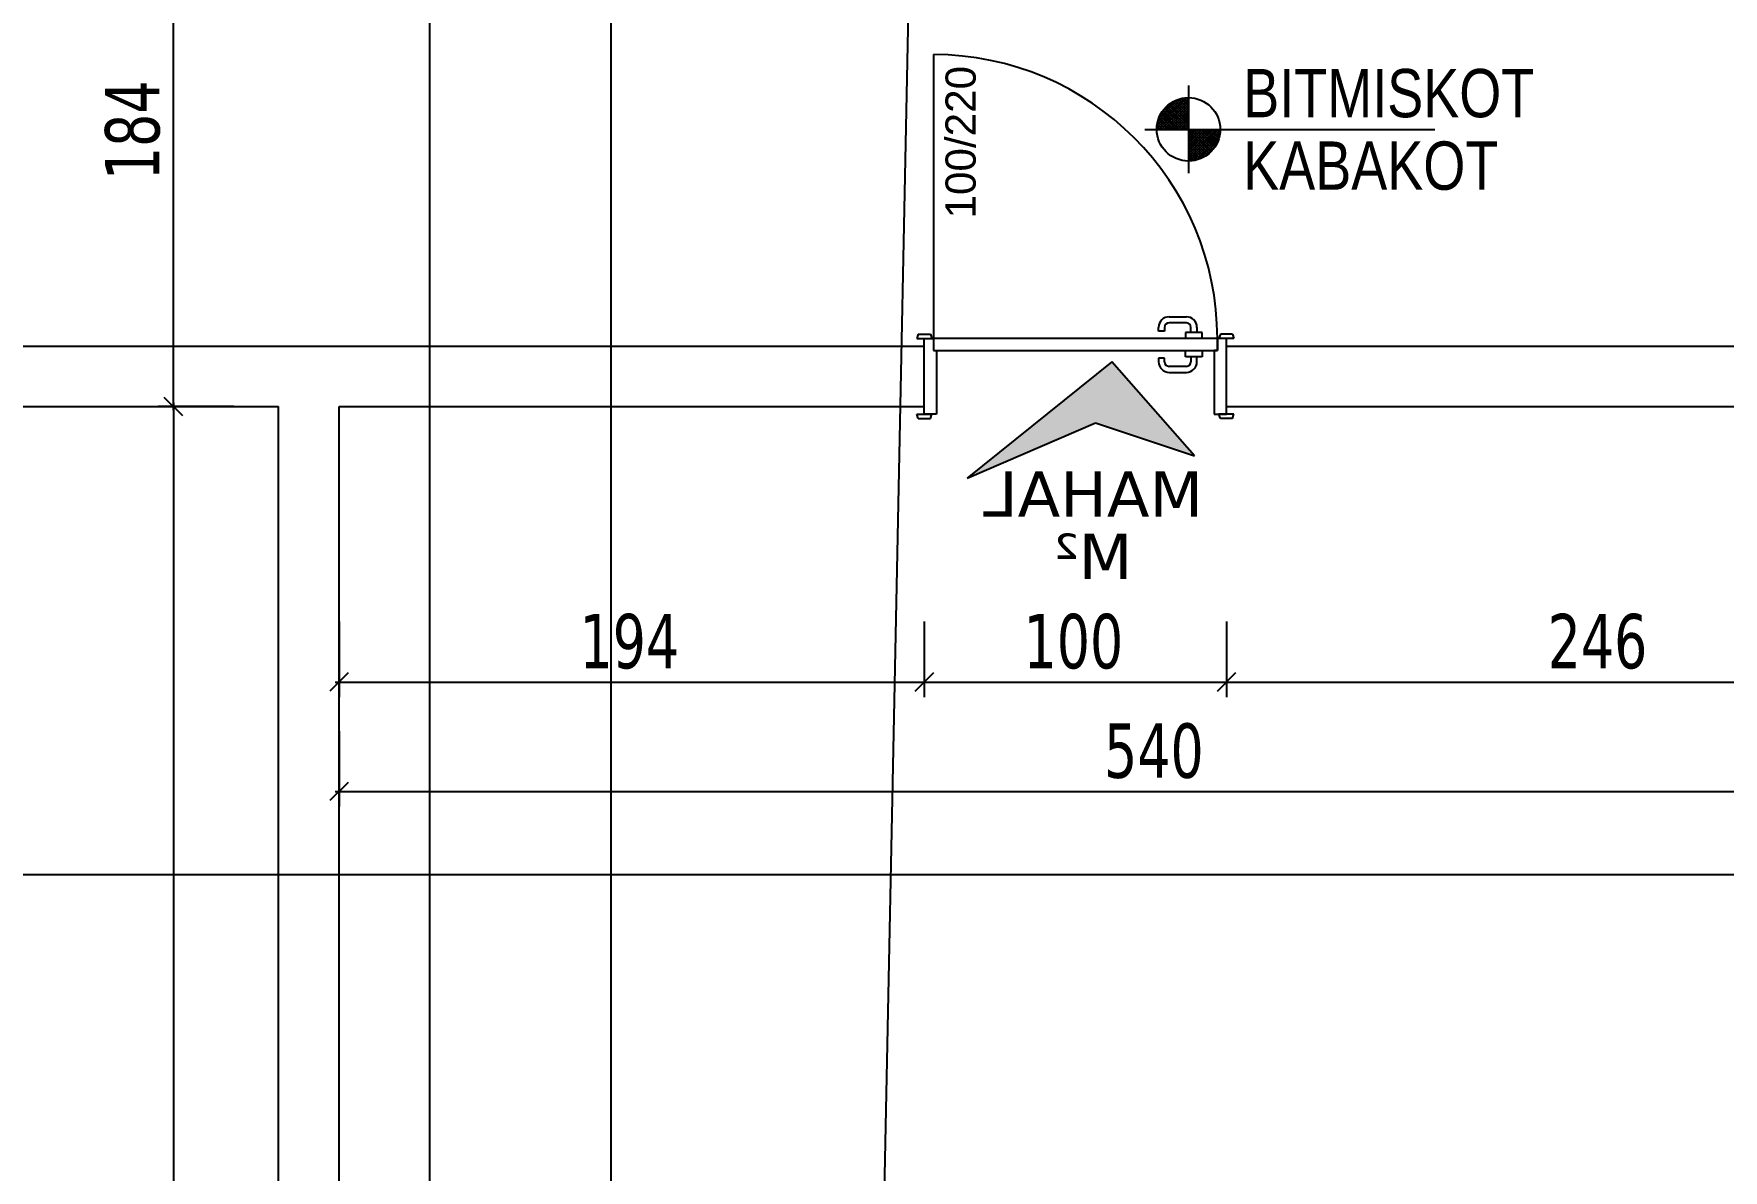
# Model space of a CAD drawing. Header units: millimetres. Extents: x 43168.9 to 43194.6, y -25545.1 to -25543.4.
# Drawn here: x 43170.9797 to 43171.0915, y -25543.9295 to -25543.8542 of the extents above; entities that cross this region are included whole.
import ezdxf
from ezdxf.enums import TextEntityAlignment as Align

# ---------------------------------------------------------------- set-up
doc = ezdxf.new("R2010")
doc.units = ezdxf.units.MM
doc.header["$LTSCALE"] = 200
doc.linetypes.add('DASHDOT', pattern=[1, 0.5, -0.25, 0, -0.25])
doc.linetypes.add('DASHDOT2', pattern=[0.5, 0.25, -0.125, 0, -0.125])
for name, color, linetype in [('aks_sgh', 5, 'DASHDOT2'), ('dograma_sgh', 43, 'Continuous'), ('duv_sgh', 4, 'Continuous'), ('olcuic_sgh', 183, 'Continuous'), ('poz_sgh', 12, 'Continuous'), ('yapi-yaklasma_sgh', 41, 'DASHDOT')]:
    doc.layers.add(name, color=color, linetype=linetype)
doc.styles.add('dim', font='VERDANA.TTF', dxfattribs={"width": 0.7})
doc.styles.add('text1', font='VERDANA.TTF')
doc.styles.add('text2', font='arial.ttf')

msp = doc.modelspace()

# ---------------------------------------------------------------- hatches: boundary and pattern name
msp.add_hatch(color=251).paths.add_polyline_path([(43171.05652, -25543.88218), (43171.05104, -25543.87597), (43171.04147, -25543.88367), (43171.04996, -25543.88)])

# ---------------------------------------------------------------- linework, layer by layer
for p, q in [((43171.05402, -25543.86051), (43171.05606, -25543.85847)), ((43171.05404, -25543.86031), (43171.05587, -25543.85849)), ((43171.05408, -25543.86009), (43171.05565, -25543.85852)), ((43171.05612, -25543.8592), (43171.05549, -25543.85857)), ((43171.05612, -25543.85902), (43171.05563, -25543.85853)), ((43171.05612, -25543.85884), (43171.05578, -25543.8585)), ((43171.05612, -25543.85866), (43171.05593, -25543.85848)), ((43171.05612, -25543.85848), (43171.05611, -25543.85847)), ((43171.05414, -25543.86057), (43171.05612, -25543.85859)), ((43171.05416, -25543.85984), (43171.0554, -25543.8586)), ((43171.05515, -25543.86057), (43171.05424, -25543.85965)), ((43171.05533, -25543.86057), (43171.0543, -25543.85953)), ((43171.05432, -25543.85949), (43171.05505, -25543.85877)), ((43171.05432, -25543.86057), (43171.05612, -25543.85877)), ((43171.05551, -25543.86057), (43171.05436, -25543.85942)), ((43171.05569, -25543.86057), (43171.05444, -25543.85931)), ((43171.0545, -25543.86057), (43171.05612, -25543.85895)), ((43171.05587, -25543.86057), (43171.05452, -25543.85922)), ((43171.05605, -25543.86057), (43171.0546, -25543.85912)), ((43171.05468, -25543.86057), (43171.05612, -25543.85913)), ((43171.05612, -25543.86046), (43171.05469, -25543.85903)), ((43171.05612, -25543.86028), (43171.05479, -25543.85895)), ((43171.05486, -25543.86057), (43171.05612, -25543.85931)), ((43171.05612, -25543.8601), (43171.05489, -25543.85887)), ((43171.05612, -25543.85992), (43171.055, -25543.8588)), ((43171.05504, -25543.86057), (43171.05612, -25543.85949)), ((43171.05612, -25543.85974), (43171.05511, -25543.85873)), ((43171.05522, -25543.86057), (43171.05612, -25543.85967)), ((43171.05612, -25543.85956), (43171.05523, -25543.85867)), ((43171.05612, -25543.85938), (43171.05535, -25543.85862)), ((43171.05407, -25543.86057), (43171.05402, -25543.86052)), ((43171.05425, -25543.86057), (43171.05404, -25543.86035)), ((43171.05443, -25543.86057), (43171.05406, -25543.86019)), ((43171.05461, -25543.86057), (43171.05409, -25543.86005)), ((43171.05479, -25543.86057), (43171.05413, -25543.8599)), ((43171.05497, -25543.86057), (43171.05418, -25543.85978)), ((43171.0554, -25543.86057), (43171.05612, -25543.85985)), ((43171.05558, -25543.86057), (43171.05612, -25543.86003)), ((43171.05576, -25543.86057), (43171.05612, -25543.86021)), ((43171.05594, -25543.86057), (43171.05612, -25543.86039)), ((43171.05612, -25543.86075), (43171.0563, -25543.86057)), ((43171.05612, -25543.86093), (43171.05648, -25543.86057)), ((43171.05612, -25543.86111), (43171.05666, -25543.86057)), ((43171.05612, -25543.86129), (43171.05684, -25543.86057)), ((43171.05612, -25543.86147), (43171.05702, -25543.86057)), ((43171.05612, -25543.86165), (43171.0572, -25543.86057)), ((43171.05612, -25543.86182), (43171.05738, -25543.86057)), ((43171.05612, -25543.862), (43171.05756, -25543.86057)), ((43171.05612, -25543.86218), (43171.05774, -25543.86057)), ((43171.05612, -25543.86236), (43171.05792, -25543.86057)), ((43171.05612, -25543.86254), (43171.05809, -25543.86057)), ((43171.05757, -25543.86209), (43171.05612, -25543.86064)), ((43171.05747, -25543.86217), (43171.05612, -25543.86082)), ((43171.05618, -25543.86266), (43171.05822, -25543.86063)), ((43171.05765, -25543.86199), (43171.05623, -25543.86057)), ((43171.05637, -25543.86265), (43171.0582, -25543.86082)), ((43171.05774, -25543.8619), (43171.05641, -25543.86057)), ((43171.05782, -25543.8618), (43171.05659, -25543.86057)), ((43171.05789, -25543.86169), (43171.05677, -25543.86057)), ((43171.05796, -25543.86158), (43171.05695, -25543.86057)), ((43171.05802, -25543.86146), (43171.05713, -25543.86057)), ((43171.05807, -25543.86133), (43171.05731, -25543.86057)), ((43171.05812, -25543.8612), (43171.05749, -25543.86057)), ((43171.05816, -25543.86106), (43171.05767, -25543.86057)), ((43171.05819, -25543.86091), (43171.05785, -25543.86057)), ((43171.05821, -25543.86075), (43171.05803, -25543.86057)), ((43171.05822, -25543.86058), (43171.05821, -25543.86057)), ((43171.05737, -25543.86225), (43171.05612, -25543.861)), ((43171.05727, -25543.86232), (43171.05612, -25543.86118)), ((43171.05716, -25543.86239), (43171.05612, -25543.86136)), ((43171.05704, -25543.86245), (43171.05612, -25543.86153)), ((43171.05691, -25543.86251), (43171.05612, -25543.86171)), ((43171.05678, -25543.86256), (43171.05612, -25543.86189)), ((43171.0566, -25543.8626), (43171.05817, -25543.86103)), ((43171.05685, -25543.86253), (43171.05809, -25543.86129)), ((43171.05719, -25543.86237), (43171.05792, -25543.86164)), ((43171.05664, -25543.86259), (43171.05612, -25543.86207)), ((43171.0565, -25543.86263), (43171.05612, -25543.86225)), ((43171.05634, -25543.86265), (43171.05612, -25543.86243)), ((43171.05617, -25543.86266), (43171.05612, -25543.86261))]:
    msp.add_line(p, q)
at = {"color": 0}
for p, q in [((43171.05612, -25543.85767), (43171.05612, -25543.86347)), ((43171.05322, -25543.86057), (43171.07242, -25543.86057)), ((43171.05104, -25543.87597), (43171.04147, -25543.88367)), ((43171.05652, -25543.88218), (43171.05104, -25543.87597)), ((43171.04147, -25543.88367), (43171.04996, -25543.88)), ((43171.04996, -25543.88), (43171.05652, -25543.88218))]:
    msp.add_line(p, q, dxfattribs=at)
at = {"color": 0, "linetype": 'ByBlock', "lineweight": -2}
for p, q in [((43170.98951, -25543.87952), (43170.98831, -25543.87832)), ((43170.98831, -25543.87832), (43170.98951, -25543.87952)), ((43171.00048, -25543.89656), (43170.99928, -25543.89776)), ((43171.03803, -25543.89776), (43171.03923, -25543.89656)), ((43171.03923, -25543.89656), (43171.03803, -25543.89776)), ((43171.05803, -25543.89776), (43171.05923, -25543.89656)), ((43171.05923, -25543.89656), (43171.05803, -25543.89776)), ((43171.00048, -25543.90381), (43170.99928, -25543.90501))]:
    msp.add_line(p, q, dxfattribs=at)
at = {"color": 0}
msp.add_circle((43171.05612, -25543.86057), 0.0021, dxfattribs=at)
at = {"layer": 'aks_sgh'}
for p, q in [((43171.00588, -25543.74092), (43171.00588, -25544.78992)), ((43171.01788, -25543.74092), (43171.01788, -25544.78992)), ((43171.17088, -25543.90992), (43170.19488, -25543.90992))]:
    msp.add_line(p, q, dxfattribs=at)
at = {"layer": 'dograma_sgh', "color": 145}
msp.add_line((43171.03923, -25543.85562), (43171.03923, -25543.87442), dxfattribs=at)
at = {"layer": 'dograma_sgh'}
for p, q in [((43171.05484, -25543.87298), (43171.05598, -25543.87298)), ((43171.03823, -25543.87412), (43171.03813, -25543.87442)), ((43171.03823, -25543.87412), (43171.03903, -25543.87412)), ((43171.03903, -25543.87412), (43171.03913, -25543.87442)), ((43171.05414, -25543.87392), (43171.05414, -25543.87368)), ((43171.05454, -25543.87392), (43171.05414, -25543.87392)), ((43171.05454, -25543.87368), (43171.05454, -25543.87392)), ((43171.05598, -25543.87338), (43171.05484, -25543.87338)), ((43171.05703, -25543.87402), (43171.05593, -25543.87402)), ((43171.05593, -25543.87402), (43171.05593, -25543.87442)), ((43171.05628, -25543.87402), (43171.05628, -25543.87368)), ((43171.05668, -25543.87368), (43171.05668, -25543.87402)), ((43171.05703, -25543.87442), (43171.05703, -25543.87402)), ((43171.05823, -25543.87412), (43171.05813, -25543.87442)), ((43171.05903, -25543.87412), (43171.05823, -25543.87412)), ((43171.05903, -25543.87412), (43171.05913, -25543.87442)), ((43171.03813, -25543.87442), (43171.03913, -25543.87442)), ((43171.03863, -25543.87942), (43171.03863, -25543.87442)), ((43171.03863, -25543.87442), (43171.03923, -25543.87442)), ((43171.05803, -25543.87442), (43171.03923, -25543.87442)), ((43171.03923, -25543.87442), (43171.03923, -25543.87522)), ((43171.03923, -25543.87442), (43171.03923, -25543.87472)), ((43171.03923, -25543.87472), (43171.03923, -25543.87522)), ((43171.03923, -25543.87522), (43171.05803, -25543.87522)), ((43171.03923, -25543.87522), (43171.03943, -25543.87522)), ((43171.03943, -25543.87522), (43171.03943, -25543.87942)), ((43171.05593, -25543.87562), (43171.05593, -25543.87522)), ((43171.05703, -25543.87522), (43171.05703, -25543.87562)), ((43171.05803, -25543.87522), (43171.05783, -25543.87522)), ((43171.05783, -25543.87522), (43171.05783, -25543.87942)), ((43171.05803, -25543.87522), (43171.05803, -25543.87442)), ((43171.05863, -25543.87442), (43171.05803, -25543.87442)), ((43171.05803, -25543.87442), (43171.05803, -25543.87472)), ((43171.05803, -25543.87472), (43171.05803, -25543.87522)), ((43171.05913, -25543.87442), (43171.05813, -25543.87442)), ((43171.05863, -25543.87942), (43171.05863, -25543.87442)), ((43171.05454, -25543.87572), (43171.05414, -25543.87572)), ((43171.05414, -25543.87572), (43171.05414, -25543.87596)), ((43171.05454, -25543.87596), (43171.05454, -25543.87572)), ((43171.05598, -25543.87626), (43171.05484, -25543.87626)), ((43171.05703, -25543.87562), (43171.05593, -25543.87562)), ((43171.05628, -25543.87562), (43171.05628, -25543.87596)), ((43171.05668, -25543.87596), (43171.05668, -25543.87562)), ((43171.05484, -25543.87666), (43171.05598, -25543.87666)), ((43171.03823, -25543.87972), (43171.03813, -25543.87942)), ((43171.03813, -25543.87942), (43171.03913, -25543.87942)), ((43171.03823, -25543.87972), (43171.03903, -25543.87972)), ((43171.03943, -25543.87942), (43171.03863, -25543.87942)), ((43171.03903, -25543.87972), (43171.03913, -25543.87942)), ((43171.05783, -25543.87942), (43171.05863, -25543.87942)), ((43171.05823, -25543.87972), (43171.05813, -25543.87942)), ((43171.05913, -25543.87942), (43171.05813, -25543.87942)), ((43171.05903, -25543.87972), (43171.05823, -25543.87972)), ((43171.05903, -25543.87972), (43171.05913, -25543.87942))]:
    msp.add_line(p, q, dxfattribs=at)
at = {"layer": 'dograma_sgh', "color": 145}
msp.add_arc((43171.03923, -25543.87442), 0.0188, 0, 90, dxfattribs=at)
at = {"layer": 'dograma_sgh'}
for centre, radius, start, end in [((43171.05484, -25543.87368), 0.0007, 90, 180), ((43171.05598, -25543.87368), 0.0007, 0, 90), ((43171.05484, -25543.87368), 0.0003, 90, 180), ((43171.05598, -25543.87368), 0.0003, 0, 90), ((43171.05484, -25543.87596), 0.0007, 180, 270), ((43171.05484, -25543.87596), 0.0003, 180, 270), ((43171.05598, -25543.87596), 0.0003, 270, 360), ((43171.05598, -25543.87596), 0.0007, 270, 360)]:
    msp.add_arc(centre, radius, start, end, dxfattribs=at)
at = {"layer": 'duv_sgh'}
for p, q in [((43170.87388, -25543.87492), (43171.03863, -25543.87492)), ((43171.03863, -25543.87942), (43171.03863, -25543.87442)), ((43171.05863, -25543.87942), (43171.05863, -25543.87442)), ((43171.05863, -25543.87492), (43171.10788, -25543.87492)), ((43170.87388, -25543.87892), (43170.99588, -25543.87892)), ((43170.99588, -25543.97592), (43170.99588, -25543.87892)), ((43170.99988, -25543.97592), (43170.99988, -25543.87892)), ((43170.99988, -25543.87892), (43171.03863, -25543.87892)), ((43171.05863, -25543.87892), (43171.10788, -25543.87892))]:
    msp.add_line(p, q, dxfattribs=at)
at = {"layer": 'olcuic_sgh'}
for p, q in [((43170.98891, -25543.87917), (43170.98891, -25543.84178)), ((43170.98891, -25543.87867), (43170.98891, -25544.03017)), ((43170.99291, -25543.87892), (43170.98791, -25543.87892)), ((43170.99291, -25543.87892), (43170.98791, -25543.87892)), ((43170.99988, -25543.89316), (43170.99988, -25543.89816)), ((43171.03863, -25543.89316), (43171.03863, -25543.89816)), ((43171.03863, -25543.89316), (43171.03863, -25543.89816)), ((43171.05863, -25543.89316), (43171.05863, -25543.89816)), ((43171.05863, -25543.89316), (43171.05863, -25543.89816)), ((43170.99963, -25543.89716), (43171.03888, -25543.89716)), ((43171.03838, -25543.89716), (43171.05888, -25543.89716)), ((43171.05838, -25543.89716), (43171.10813, -25543.89716)), ((43170.99988, -25543.90041), (43170.99988, -25543.90541)), ((43170.99963, -25543.90441), (43171.10813, -25543.90441))]:
    msp.add_line(p, q, dxfattribs=at)
at = {"layer": 'yapi-yaklasma_sgh'}
msp.add_line((43171.03783, -25543.83951), (43171.03257, -25544.0972), dxfattribs=at)

# ---------------------------------------------------------------- texts
at = {"color": 0, "style": 'text2', "width": 0.8}
for tag, p, s in [('BITMISKOT', (43171.05974, -25543.85977), '+0,10'), ('KABAKOT', (43171.05974, -25543.86457), '±0,00')]:
    msp.add_attdef(tag, p, s, height=0.0032, dxfattribs=at)
at = {"color": 7, "style": 'text1', "text_generation_flag": 4}
for tag, text, p in [('MAHAL', '', (43171.0498, -25543.88471)), ('M²', 'm²', (43171.0498, -25543.88882))]:
    msp.add_attdef(tag, text=text, height=0.003, rotation=180, dxfattribs=at).set_placement(p, align=Align.MIDDLE)
at = {"layer": 'olcuic_sgh', "color": 2, "style": 'dim', "width": 0.7}
msp.add_text('184', height=0.0036, rotation=90, dxfattribs=at).set_placement((43170.98799, -25543.86393))
for s, p in [('194', (43171.0158, -25543.89625)), ('100', (43171.0452, -25543.89625)), ('246', (43171.0799, -25543.89625)), ('540', (43171.05053, -25543.9035))]:
    msp.add_text(s, height=0.0036, dxfattribs=at).set_placement(p)
at = {"layer": 'poz_sgh', "style": 'text2'}
msp.add_text('100/220', height=0.002, rotation=90, dxfattribs=at).set_placement((43171.04203, -25543.86142), align=Align.CENTER)

doc.saveas('drawing.dxf')
